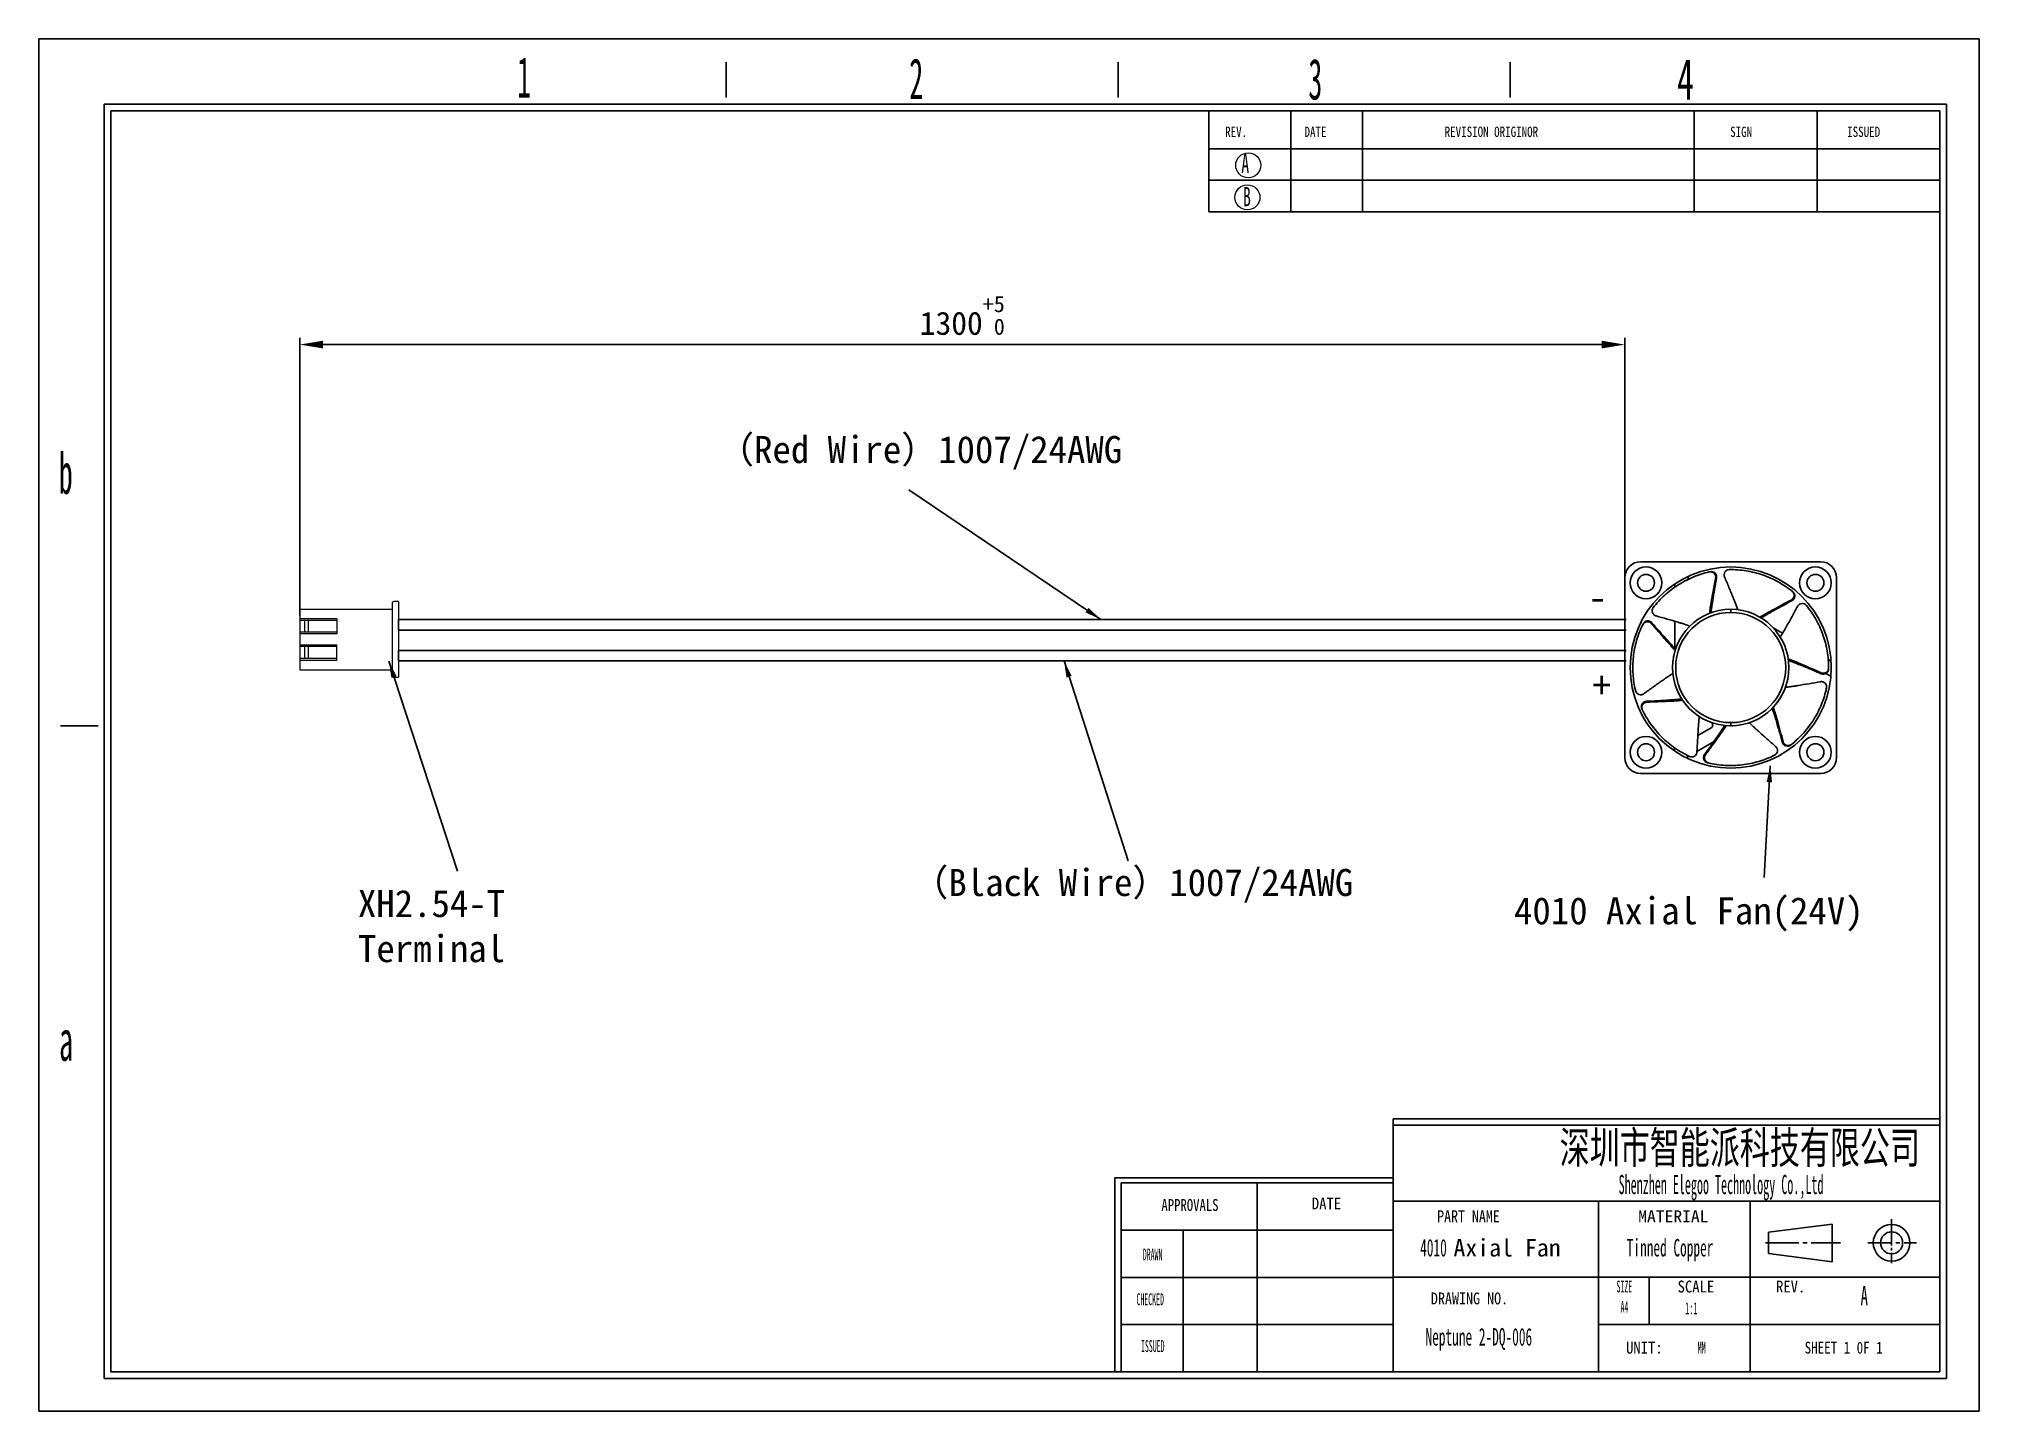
# Model space of a CAD drawing. Header units: millimetres. Extents: x 2 to 295, y 1 to 209.
import ezdxf

# ---------------------------------------------------------------- set-up
doc = ezdxf.new("R2010")
doc.units = ezdxf.units.MM
doc.header["$PDSIZE"] = -1
doc.layers.add('SLD-0', color=179, linetype='Continuous')
doc.styles.add('SLDTEXTSTYLE0', font='TXT', dxfattribs={"width": 0.56, "bigfont": 'bigfont'})
doc.styles.add('SLDTEXTSTYLE10', font='TXT', dxfattribs={"width": 0.862222})
doc.styles.add('SLDTEXTSTYLE11', font='TXT', dxfattribs={"width": 1.089})
doc.styles.add('SLDTEXTSTYLE13', font='TXT', dxfattribs={"width": 0.56})
doc.styles.add('SLDTEXTSTYLE14', font='TXT', dxfattribs={"width": 0.805625})
doc.styles.add('SLDTEXTSTYLE3', font='TXT', dxfattribs={"width": 0.484})
doc.styles.add('SLDTEXTSTYLE4', font='TXT', dxfattribs={"width": 0.40535})
doc.styles.add('SLDTEXTSTYLE5', font='TXT', dxfattribs={"width": 0.6})
doc.styles.add('SLDTEXTSTYLE6', font='TXT', dxfattribs={"width": 0.5025})
doc.styles.add('SLDTEXTSTYLE7', font='TXT', dxfattribs={"width": 0.9075})
doc.styles.add('SLDTEXTSTYLE8', font='TXT', dxfattribs={"width": 0.870455})
doc.styles.add('SLDTEXTSTYLE9', font='TXT', dxfattribs={"width": 0.7865})
doc.dimstyles.new('ISO-25', dxfattribs={"dimtxt": 2.5, "dimasz": 2.5, "dimexe": 1.25, "dimexo": 0.625, "dimtad": 1, "dimtxsty": 'Standard', "dimcen": 2.5, "dimadec": 0, "dimazin": 0, "dimtfac": 1, "dimtmove": 0, "dimatfit": 3, "dimfxl": 1, "dimarcsym": 0})

# ---------------------------------------------------------------- blocks, each defined once
blk = doc.blocks.new('2')
for p, q in [((17, 20), (-17, 20)), ((-0.08, 18.5), (-0.28, 18.5)), ((0.04, 18.5), (-0.08, 18.5)), ((-20, -17), (-20, 17)), ((-10.53, 15.2), (-10.53, 15.81)), ((-8.32, 16.51), (-8.51, 16.41)), ((-8.03, 17.22), (-8.03, 16.64)), ((-4.04, 18.06), (-3.85, 18.1)), ((-2.67, 16.94), (-2.85, 16.89)), ((7.72, 16.8), (7.52, 16.88)), ((20, 17), (20, -17)), ((-14.52, 11.47), (-14.64, 11.32)), ((-14.44, 11.57), (-14.52, 11.47)), ((0, 10.4), (0, 11)), ((11.58, 12.65), (11.43, 12.76)), ((11.6, 14.41), (11.75, 14.29)), ((14.42, 11.6), (14.29, 11.75)), ((14.49, 11.5), (14.42, 11.6)), ((-16.63, 8.1), (-16.55, 8.27)), ((-14.91, 8.48), (-14.98, 8.31)), ((-10.53, 3.66), (-10.53, 8.74)), ((-5.02, 9.79), (-5.1, 9.74)), ((4.53, 10.03), (4.43, 10.06)), ((9.81, 6.5), (8.02, 7.53)), ((17.95, 4.44), (17.89, 4.65)), ((-10.78, 2.18), (-10.8, 2.08)), ((18.96, 1.21), (18.43, 1.52)), ((17.11, -1.17), (17.1, -0.99)), ((18, -1.12), (18.93, -1.65)), ((18.5, -0.08), (18.5, -0.27)), ((-18.05, -4.07), (-18.02, -4.2)), ((-18.02, -4.2), (-17.98, -4.39)), ((-15.92, -6.37), (-15.84, -6.53)), ((-8.43, -7.07), (-8.36, -7.14)), ((18.03, -4.16), (18.06, -4.04)), ((18.06, -4.04), (18.1, -3.85)), ((-16.7, -7.95), (-16.79, -7.78)), ((0.06, -11), (-0.05, -11)), ((0, -10.4), (0, -11)), ((0.27, -11), (0.37, -10.99)), ((-14.24, -11.78), (-14.1, -11.95)), ((-6.37, -15.84), (-3.23, -14.02)), ((-3.7, -11.41), (-6.21, -12.86)), ((9.75, -14.1), (9.89, -13.99)), ((11.47, -14.52), (11.32, -14.63)), ((14.66, -11.26), (14.79, -11.09)), ((-10.4, -15.28), (-10.9, -15.57)), ((-8.43, -17.03), (-7.91, -16.73)), ((-8.07, -16.65), (-7.95, -16.71)), ((-7.95, -16.71), (-7.78, -16.79)), ((-4.95, -16.42), (-4.77, -16.46)), ((-4.2, -18.02), (-4.38, -17.97)), ((7.99, -16.69), (8.1, -16.64)), ((8.1, -16.64), (8.28, -16.55)), ((-17, -20), (17, -20)), ((0.33, -18.48), (0.55, -18.47))]:
    blk.add_line(p, q)
for centre in [(-16, 16), (16, 16), (-16, -16), (16, -16)]:
    blk.add_circle(centre, 3)
for centre, radius, start, end in [((-17, 17), 3, 90, 180), ((0, 0), 19, 90, 270), ((0, 0), 19, 270, 90), ((17, 17), 3, 0, 90), ((-16, 16), 1.6, 90, 270), ((-16, 16), 1.6, 270, 90), ((16, 16), 1.6, 90, 270), ((16, 16), 1.6, 270, 90), ((0, 0), 11, 90, 270), ((0, 0), 11, 270, 90), ((0, 0), 10.4, 90, 270), ((0, 0), 10.4, 270, 90), ((-4, -10.89), 0.6, 300, 69.8407), ((-16, -16), 1.6, 90, 270), ((-16, -16), 1.6, 270, 90), ((16, -16), 1.6, 90, 270), ((16, -16), 1.6, 270, 90), ((-17, -17), 3, 180, 270), ((17, -17), 3, 270, 0)]:
    blk.add_arc(centre, radius, start, end)
for points, knots in [([(-1.17, 17.11), (-1.2, 17.19), (-1.22, 17.27), (-1.25, 17.43), (-1.25, 17.51), (-1.23, 17.76), (-1.18, 17.92), (-1, 18.2), (-0.87, 18.31), (-0.59, 18.46), (-0.44, 18.5), (-0.28, 18.5)], [0, 0, 0, 0, 0.125, 0.125, 0.25, 0.25, 0.5, 0.5, 0.75, 0.75, 1, 1, 1, 1]), ([(-0.28, 18.5), (0.26, 18.51), (0.79, 18.49), (1.85, 18.42), (2.38, 18.35), (3.44, 18.19), (3.97, 18.08), (5.01, 17.82), (5.52, 17.67), (6.53, 17.32), (7.03, 17.12), (8.01, 16.68), (8.49, 16.44), (9.89, 15.67), (10.77, 15.08), (11.6, 14.41)], [0, 0, 0, 0, 0.125, 0.125, 0.25, 0.25, 0.375, 0.375, 0.5, 0.5, 0.625, 0.625, 0.75, 0.75, 1, 1, 1, 1]), ([(-14.64, 11.32), (-14.31, 11.74), (-13.97, 12.15), (-13.24, 12.93), (-12.86, 13.31), (-12.07, 14.03), (-11.66, 14.37), (-10.81, 15.02), (-10.37, 15.33), (-9.46, 15.9), (-9, 16.17), (-8.05, 16.67), (-7.56, 16.89), (-6.09, 17.5), (-5.08, 17.82), (-4.04, 18.06)], [0, 0, 0, 0, 0.125, 0.125, 0.25, 0.25, 0.375, 0.375, 0.5, 0.5, 0.625, 0.625, 0.75, 0.75, 1, 1, 1, 1]), ([(-4.04, 18.06), (-3.96, 18.07), (-3.88, 18.08), (-3.72, 18.08), (-3.64, 18.07), (-3.4, 18.01), (-3.26, 17.92), (-3.02, 17.7), (-2.92, 17.55), (-2.82, 17.23), (-2.81, 17.06), (-2.85, 16.89)], [0, 0, 0, 0, 0.125, 0.125, 0.25, 0.25, 0.5, 0.5, 0.75, 0.75, 1, 1, 1, 1]), ([(-3.85, 18.1), (-3.77, 18.11), (-3.69, 18.12), (-3.53, 18.12), (-3.45, 18.1), (-3.22, 18.04), (-3.08, 17.96), (-2.84, 17.73), (-2.75, 17.59), (-2.65, 17.27), (-2.64, 17.1), (-2.67, 16.94)], [0, 0, 0, 0, 0.125, 0.125, 0.25, 0.25, 0.5, 0.5, 0.75, 0.75, 1, 1, 1, 1]), ([(-2.85, 16.89), (-2.98, 16.22), (-3.1, 15.54), (-3.35, 14.19), (-3.47, 13.51), (-3.6, 12.84)], [0, 0, 0, 0, 0.5, 0.5, 1, 1, 1, 1]), ([(-2.67, 16.94), (-2.8, 16.23), (-2.93, 15.51), (-3.17, 14.09), (-3.29, 13.38), (-3.4, 12.67)], [0, 0, 0, 0, 0.5, 0.5, 1, 1, 1, 1]), ([(0.5, 13.11), (0.23, 13.78), (-0.05, 14.45), (-0.6, 15.78), (-0.88, 16.44), (-1.17, 17.11)], [0, 0, 0, 0, 0.5, 0.5, 1, 1, 1, 1]), ([(-14.11, 9.75), (-14.19, 9.78), (-14.26, 9.81), (-14.41, 9.89), (-14.48, 9.94), (-14.66, 10.11), (-14.75, 10.25), (-14.85, 10.57), (-14.86, 10.73), (-14.8, 11.04), (-14.74, 11.19), (-14.64, 11.32)], [0, 0, 0, 0, 0.125, 0.125, 0.25, 0.25, 0.5, 0.5, 0.75, 0.75, 1, 1, 1, 1]), ([(-3.75, 11.98), (-3.79, 11.74), (-3.82, 11.51), (-3.86, 11.27), (-3.89, 11.1), (-3.91, 10.93), (-3.94, 10.76), (-3.96, 10.59), (-3.98, 10.42), (-4, 10.25)], [0, 0, 0, 0, 0.000731834, 0.000731834, 0.000731834, 0.001261049, 0.001261049, 0.001261049, 0.001790404, 0.001790404, 0.001790404, 0.001790404]), ([(-3.6, 12.84), (-3.61, 12.74), (-3.63, 12.63), (-3.65, 12.53), (-3.67, 12.44), (-3.68, 12.35), (-3.7, 12.26), (-3.71, 12.16), (-3.73, 12.07), (-3.75, 11.98)], [0, 0, 0, 0, 0.000314019, 0.000314019, 0.000314019, 0.0006001706, 0.0006001706, 0.0006001706, 0.0008863337, 0.0008863337, 0.0008863337, 0.0008863337]), ([(-3.54, 11.81), (-3.57, 11.56), (-3.61, 11.32), (-3.64, 11.08), (-3.67, 10.84), (-3.7, 10.59), (-3.73, 10.35)], [0, 0, 0, 0, 0.000749057, 0.000749057, 0.000749057, 0.001498452, 0.001498452, 0.001498452, 0.001498452]), ([(-3.4, 12.67), (-3.42, 12.57), (-3.43, 12.47), (-3.45, 12.37), (-3.46, 12.27), (-3.48, 12.18), (-3.49, 12.09), (-3.51, 11.99), (-3.52, 11.9), (-3.54, 11.81)], [0, 0, 0, 0, 0.0003140191, 0.0003140191, 0.0003140191, 0.0006026005, 0.0006026005, 0.0006026005, 0.0008911944, 0.0008911944, 0.0008911944, 0.0008911944]), ([(0.82, 12.3), (0.78, 12.39), (0.74, 12.49), (0.71, 12.58), (0.67, 12.67), (0.64, 12.76), (0.6, 12.85), (0.57, 12.94), (0.53, 13.02), (0.5, 13.11)], [0, 0, 0, 0, 0.0003141015, 0.0003141015, 0.0003141015, 0.0006027576, 0.0006027576, 0.0006027576, 0.0008914241, 0.0008914241, 0.0008914241, 0.0008914241]), ([(0.82, 12.3), (0.91, 12.07), (1, 11.84), (1.08, 11.61), (1.17, 11.38), (1.25, 11.15), (1.33, 10.92)], [0, 0, 0, 0, 0.000749295, 0.000749295, 0.000749295, 0.001498922, 0.001498922, 0.001498922, 0.001498922]), ([(11.43, 12.76), (10.82, 12.44), (10.21, 12.11), (9, 11.47), (8.4, 11.14), (7.79, 10.82)], [0, 0, 0, 0, 0.5, 0.5, 1, 1, 1, 1]), ([(11.58, 12.65), (10.94, 12.3), (10.31, 11.96), (9.04, 11.26), (8.41, 10.91), (7.79, 10.56)], [0, 0, 0, 0, 0.5, 0.5, 1, 1, 1, 1]), ([(10.56, 7.79), (10.91, 8.41), (11.27, 9.04), (11.96, 10.31), (12.31, 10.94), (12.65, 11.58)], [0, 0, 0, 0, 0.5, 0.5, 1, 1, 1, 1]), ([(11.6, 14.41), (11.66, 14.36), (11.72, 14.31), (11.82, 14.18), (11.86, 14.11), (11.96, 13.89), (11.98, 13.72), (11.96, 13.39), (11.9, 13.23), (11.71, 12.95), (11.58, 12.84), (11.43, 12.76)], [0, 0, 0, 0, 0.125, 0.125, 0.25, 0.25, 0.5, 0.5, 0.75, 0.75, 1, 1, 1, 1]), ([(11.75, 14.29), (11.81, 14.24), (11.87, 14.18), (11.96, 14.06), (12, 13.99), (12.1, 13.77), (12.12, 13.6), (12.09, 13.28), (12.04, 13.12), (11.85, 12.84), (11.73, 12.73), (11.58, 12.65)], [0, 0, 0, 0, 0.125, 0.125, 0.25, 0.25, 0.5, 0.5, 0.75, 0.75, 1, 1, 1, 1]), ([(12.65, 11.58), (12.69, 11.66), (12.74, 11.72), (12.85, 11.85), (12.91, 11.9), (13.12, 12.04), (13.28, 12.1), (13.6, 12.13), (13.77, 12.1), (14.06, 11.97), (14.19, 11.87), (14.29, 11.75)], [0, 0, 0, 0, 0.125, 0.125, 0.25, 0.25, 0.5, 0.5, 0.75, 0.75, 1, 1, 1, 1]), ([(14.29, 11.75), (14.63, 11.34), (14.95, 10.91), (15.55, 10.03), (15.84, 9.58), (16.36, 8.65), (16.61, 8.17), (17.05, 7.2), (17.25, 6.7), (17.61, 5.69), (17.77, 5.17), (18.04, 4.14), (18.15, 3.61), (18.42, 2.04), (18.51, 0.98), (18.5, -0.08)], [0, 0, 0, 0, 0.125, 0.125, 0.25, 0.25, 0.375, 0.375, 0.5, 0.5, 0.625, 0.625, 0.75, 0.75, 1, 1, 1, 1]), ([(-17.98, -4.39), (-18.1, -3.87), (-18.21, -3.34), (-18.37, -2.29), (-18.42, -1.76), (-18.49, -0.69), (-18.51, -0.16), (-18.48, 0.92), (-18.45, 1.45), (-18.34, 2.52), (-18.25, 3.05), (-18.05, 4.1), (-17.92, 4.62), (-17.48, 6.15), (-17.1, 7.14), (-16.63, 8.1)], [0, 0, 0, 0, 0.125, 0.125, 0.25, 0.25, 0.375, 0.375, 0.5, 0.5, 0.625, 0.625, 0.75, 0.75, 1, 1, 1, 1]), ([(-16.63, 8.1), (-16.6, 8.17), (-16.56, 8.24), (-16.45, 8.36), (-16.39, 8.42), (-16.2, 8.57), (-16.04, 8.63), (-15.72, 8.68), (-15.55, 8.66), (-15.23, 8.54), (-15.09, 8.44), (-14.98, 8.31)], [0, 0, 0, 0, 0.125, 0.125, 0.25, 0.25, 0.5, 0.5, 0.75, 0.75, 1, 1, 1, 1]), ([(-14.91, 8.48), (-14.96, 8.54), (-15.02, 8.59), (-15.16, 8.69), (-15.23, 8.73), (-15.46, 8.82), (-15.63, 8.84), (-15.96, 8.79), (-16.11, 8.73), (-16.37, 8.54), (-16.48, 8.42), (-16.55, 8.27)], [0, 0, 0, 0, 0.125, 0.125, 0.25, 0.25, 0.5, 0.5, 0.75, 0.75, 1, 1, 1, 1]), ([(-14.98, 8.31), (-14.53, 7.78), (-14.08, 7.26), (-13.18, 6.22), (-12.73, 5.71), (-12.28, 5.19)], [0, 0, 0, 0, 0.5, 0.5, 1, 1, 1, 1]), ([(-12.03, 5.24), (-12.51, 5.77), (-12.99, 6.31), (-13.95, 7.39), (-14.43, 7.93), (-14.91, 8.48)], [0, 0, 0, 0, 0.5, 0.5, 1, 1, 1, 1]), ([(-9.94, 8.56), (-10.63, 8.77), (-11.32, 8.97), (-12.71, 9.37), (-13.41, 9.56), (-14.11, 9.75)], [0, 0, 0, 0, 0.5, 0.5, 1, 1, 1, 1]), ([(-9.1, 8.31), (-9.2, 8.34), (-9.3, 8.37), (-9.4, 8.4), (-9.49, 8.43), (-9.58, 8.45), (-9.67, 8.48), (-9.76, 8.51), (-9.85, 8.54), (-9.94, 8.56)], [0, 0, 0, 0, 0.0003141015, 0.0003141015, 0.0003141015, 0.0006027576, 0.0006027576, 0.0006027576, 0.0008914241, 0.0008914241, 0.0008914241, 0.0008914241]), ([(-9.1, 8.31), (-8.87, 8.23), (-8.64, 8.16), (-8.4, 8.08), (-8.17, 8.01), (-7.94, 7.93), (-7.71, 7.85)], [0, 0, 0, 0, 0.000749392, 0.000749392, 0.000749392, 0.001499116, 0.001499116, 0.001499116, 0.001499116]), ([(7.03, 10.4), (6.82, 10.28), (6.61, 10.16), (6.41, 10.05), (6.26, 9.96), (6.11, 9.87), (5.96, 9.78), (5.81, 9.7), (5.66, 9.61), (5.51, 9.52)], [0, 0, 0, 0, 0.000731834, 0.000731834, 0.000731834, 0.001261049, 0.001261049, 0.001261049, 0.001790404, 0.001790404, 0.001790404, 0.001790404]), ([(7.03, 10.13), (6.81, 10), (6.6, 9.88), (6.39, 9.75), (6.18, 9.62), (5.98, 9.5), (5.77, 9.37)], [0, 0, 0, 0, 0.000749057, 0.000749057, 0.000749057, 0.001498452, 0.001498452, 0.001498452, 0.001498452]), ([(7.79, 10.82), (7.7, 10.77), (7.61, 10.72), (7.52, 10.67), (7.44, 10.62), (7.36, 10.58), (7.28, 10.53), (7.19, 10.49), (7.11, 10.44), (7.03, 10.4)], [0, 0, 0, 0, 0.000314019, 0.000314019, 0.000314019, 0.0006001706, 0.0006001706, 0.0006001706, 0.0008863337, 0.0008863337, 0.0008863337, 0.0008863337]), ([(7.79, 10.56), (7.7, 10.51), (7.61, 10.46), (7.52, 10.41), (7.44, 10.36), (7.35, 10.31), (7.27, 10.27), (7.19, 10.22), (7.11, 10.17), (7.03, 10.13)], [0, 0, 0, 0, 0.0003140191, 0.0003140191, 0.0003140191, 0.0006026005, 0.0006026005, 0.0006026005, 0.0008911944, 0.0008911944, 0.0008911944, 0.0008911944]), ([(10.13, 7.03), (10.18, 7.12), (10.23, 7.2), (10.28, 7.29), (10.33, 7.38), (10.37, 7.46), (10.42, 7.54), (10.47, 7.62), (10.51, 7.71), (10.56, 7.79)], [0, 0, 0, 0, 0.0003141015, 0.0003141015, 0.0003141015, 0.0006027576, 0.0006027576, 0.0006027576, 0.0008914241, 0.0008914241, 0.0008914241, 0.0008914241]), ([(-12.28, 5.19), (-12.21, 5.12), (-12.14, 5.04), (-12.07, 4.96), (-12.01, 4.89), (-11.95, 4.82), (-11.89, 4.75), (-11.83, 4.68), (-11.76, 4.61), (-11.7, 4.54)], [0, 0, 0, 0, 0.000314019, 0.000314019, 0.000314019, 0.0006001706, 0.0006001706, 0.0006001706, 0.0008863337, 0.0008863337, 0.0008863337, 0.0008863337]), ([(-11.43, 4.6), (-11.51, 4.67), (-11.58, 4.75), (-11.64, 4.82), (-11.71, 4.89), (-11.77, 4.96), (-11.84, 5.03), (-11.9, 5.1), (-11.96, 5.17), (-12.03, 5.24)], [0, 0, 0, 0, 0.0003140199, 0.0003140199, 0.0003140199, 0.0006026012, 0.0006026012, 0.0006026012, 0.0008911931, 0.0008911931, 0.0008911931, 0.0008911931]), ([(-11.7, 4.54), (-11.54, 4.36), (-11.38, 4.18), (-11.22, 4.01), (-11.1, 3.88), (-10.98, 3.76), (-10.86, 3.63), (-10.75, 3.51), (-10.63, 3.38), (-10.51, 3.26)], [0, 0, 0, 0, 0.000731834, 0.000731834, 0.000731834, 0.001261049, 0.001261049, 0.001261049, 0.001790404, 0.001790404, 0.001790404, 0.001790404]), ([(-10.41, 3.54), (-10.59, 3.71), (-10.76, 3.89), (-10.93, 4.06), (-11.1, 4.24), (-11.27, 4.42), (-11.43, 4.6)], [0, 0, 0, 0, 0.000749039, 0.000749039, 0.000749039, 0.001498433, 0.001498433, 0.001498433, 0.001498433]), ([(10.13, 7.03), (10, 6.81), (9.88, 6.6), (9.75, 6.39), (9.62, 6.18), (9.5, 5.98), (9.37, 5.77)], [0, 0, 0, 0, 0.000749392, 0.000749392, 0.000749392, 0.001499116, 0.001499116, 0.001499116, 0.001499116]), ([(12.51, 0.99), (12.29, 1.08), (12.07, 1.17), (11.85, 1.26), (11.69, 1.32), (11.53, 1.38), (11.36, 1.44), (11.2, 1.5), (11.04, 1.56), (10.88, 1.62)], [0, 0, 0, 0, 0.000731834, 0.000731834, 0.000731834, 0.001261049, 0.001261049, 0.001261049, 0.001790404, 0.001790404, 0.001790404, 0.001790404]), ([(10.92, 1.33), (11.15, 1.25), (11.38, 1.17), (11.61, 1.08), (11.84, 1), (12.07, 0.91), (12.3, 0.82)], [0, 0, 0, 0, 0.000749039, 0.000749039, 0.000749039, 0.001498433, 0.001498433, 0.001498433, 0.001498433]), ([(13.11, 0.5), (13.02, 0.53), (12.92, 0.57), (12.82, 0.61), (12.74, 0.65), (12.65, 0.68), (12.56, 0.72), (12.47, 0.75), (12.39, 0.79), (12.3, 0.82)], [0, 0, 0, 0, 0.0003140191, 0.0003140191, 0.0003140191, 0.0006026005, 0.0006026005, 0.0006026005, 0.0008911944, 0.0008911944, 0.0008911944, 0.0008911944]), ([(13.32, 0.65), (13.22, 0.69), (13.13, 0.73), (13.03, 0.77), (12.94, 0.81), (12.86, 0.84), (12.77, 0.88), (12.69, 0.91), (12.6, 0.95), (12.51, 0.99)], [0, 0, 0, 0, 0.000314019, 0.000314019, 0.000314019, 0.0006001706, 0.0006001706, 0.0006001706, 0.0008863337, 0.0008863337, 0.0008863337, 0.0008863337]), ([(17.11, -1.17), (16.44, -0.88), (15.78, -0.6), (14.44, -0.05), (13.78, 0.23), (13.11, 0.5)], [0, 0, 0, 0, 0.5, 0.5, 1, 1, 1, 1]), ([(17.1, -0.99), (16.47, -0.71), (15.84, -0.43), (14.58, 0.11), (13.94, 0.38), (13.32, 0.65)], [0, 0, 0, 0, 0.5, 0.5, 1, 1, 1, 1]), ([(-12.89, -2.43), (-13.48, -2.85), (-14.07, -3.26), (-15.25, -4.1), (-15.84, -4.52), (-16.42, -4.95)], [0, 0, 0, 0, 0.5, 0.5, 1, 1, 1, 1]), ([(-12.17, -1.94), (-12.26, -2), (-12.34, -2.05), (-12.43, -2.11), (-12.5, -2.16), (-12.58, -2.22), (-12.66, -2.27), (-12.74, -2.33), (-12.82, -2.38), (-12.89, -2.43)], [0, 0, 0, 0, 0.0003141015, 0.0003141015, 0.0003141015, 0.0006027576, 0.0006027576, 0.0006027576, 0.0008914241, 0.0008914241, 0.0008914241, 0.0008914241]), ([(-12.17, -1.94), (-11.97, -1.8), (-11.76, -1.66), (-11.56, -1.53), (-11.35, -1.4), (-11.15, -1.26), (-10.94, -1.13)], [0, 0, 0, 0, 0.000749295, 0.000749295, 0.000749295, 0.001498922, 0.001498922, 0.001498922, 0.001498922]), ([(11.81, -3.54), (11.56, -3.57), (11.32, -3.61), (11.08, -3.64), (10.84, -3.67), (10.59, -3.7), (10.35, -3.73)], [0, 0, 0, 0, 0.000749392, 0.000749392, 0.000749392, 0.001499116, 0.001499116, 0.001499116, 0.001499116]), ([(11.81, -3.54), (11.91, -3.52), (12.01, -3.51), (12.11, -3.49), (12.21, -3.48), (12.3, -3.46), (12.39, -3.45), (12.49, -3.43), (12.58, -3.42), (12.67, -3.4)], [0, 0, 0, 0, 0.0003141015, 0.0003141015, 0.0003141015, 0.0006027576, 0.0006027576, 0.0006027576, 0.0008914241, 0.0008914241, 0.0008914241, 0.0008914241]), ([(12.67, -3.4), (13.38, -3.29), (14.09, -3.17), (15.52, -2.93), (16.23, -2.8), (16.94, -2.67)], [0, 0, 0, 0, 0.5, 0.5, 1, 1, 1, 1]), ([(16.94, -2.67), (17.02, -2.65), (17.11, -2.65), (17.27, -2.66), (17.35, -2.67), (17.59, -2.75), (17.74, -2.84), (17.96, -3.08), (18.04, -3.22), (18.13, -3.53), (18.13, -3.69), (18.1, -3.85)], [0, 0, 0, 0, 0.125, 0.125, 0.25, 0.25, 0.5, 0.5, 0.75, 0.75, 1, 1, 1, 1]), ([(18.5, -0.08), (18.5, -0.16), (18.49, -0.24), (18.45, -0.4), (18.42, -0.47), (18.31, -0.69), (18.2, -0.81), (17.93, -1), (17.76, -1.05), (17.43, -1.08), (17.26, -1.05), (17.1, -0.99)], [0, 0, 0, 0, 0.125, 0.125, 0.25, 0.25, 0.5, 0.5, 0.75, 0.75, 1, 1, 1, 1]), ([(18.5, -0.27), (18.5, -0.35), (18.49, -0.43), (18.45, -0.59), (18.42, -0.66), (18.31, -0.87), (18.19, -1), (17.92, -1.18), (17.76, -1.23), (17.43, -1.26), (17.26, -1.23), (17.11, -1.17)], [0, 0, 0, 0, 0.125, 0.125, 0.25, 0.25, 0.5, 0.5, 0.75, 0.75, 1, 1, 1, 1]), ([(-16.42, -4.95), (-16.49, -5), (-16.56, -5.04), (-16.71, -5.1), (-16.8, -5.12), (-17.04, -5.16), (-17.21, -5.14), (-17.52, -5.02), (-17.65, -4.93), (-17.86, -4.69), (-17.94, -4.54), (-17.98, -4.39)], [0, 0, 0, 0, 0.125, 0.125, 0.25, 0.25, 0.5, 0.5, 0.75, 0.75, 1, 1, 1, 1]), ([(-16.79, -7.78), (-16.82, -7.71), (-16.84, -7.63), (-16.88, -7.48), (-16.88, -7.39), (-16.87, -7.16), (-16.82, -7), (-16.66, -6.72), (-16.54, -6.59), (-16.25, -6.43), (-16.09, -6.38), (-15.92, -6.37)], [0, 0, 0, 0, 0.125, 0.125, 0.25, 0.25, 0.5, 0.5, 0.75, 0.75, 1, 1, 1, 1]), ([(-16.7, -7.95), (-16.74, -7.88), (-16.76, -7.81), (-16.8, -7.65), (-16.81, -7.57), (-16.8, -7.33), (-16.75, -7.16), (-16.58, -6.88), (-16.46, -6.76), (-16.17, -6.59), (-16.01, -6.54), (-15.84, -6.53)], [0, 0, 0, 0, 0.125, 0.125, 0.25, 0.25, 0.5, 0.5, 0.75, 0.75, 1, 1, 1, 1]), ([(-15.92, -6.37), (-15.2, -6.34), (-14.47, -6.3), (-13.03, -6.23), (-12.31, -6.18), (-11.6, -6.14)], [0, 0, 0, 0, 0.5, 0.5, 1, 1, 1, 1]), ([(-15.84, -6.53), (-15.15, -6.51), (-14.46, -6.48), (-13.08, -6.43), (-12.4, -6.39), (-11.72, -6.36)], [0, 0, 0, 0, 0.5, 0.5, 1, 1, 1, 1]), ([(-11.72, -6.36), (-11.61, -6.36), (-11.51, -6.35), (-11.41, -6.35), (-11.31, -6.34), (-11.22, -6.34), (-11.13, -6.33), (-11.03, -6.33), (-10.94, -6.32), (-10.85, -6.32)], [0, 0, 0, 0, 0.000314019, 0.000314019, 0.000314019, 0.0006001706, 0.0006001706, 0.0006001706, 0.0008863337, 0.0008863337, 0.0008863337, 0.0008863337]), ([(-11.6, -6.14), (-11.5, -6.13), (-11.39, -6.12), (-11.29, -6.12), (-11.2, -6.11), (-11.1, -6.1), (-11.01, -6.1), (-10.91, -6.09), (-10.82, -6.08), (-10.72, -6.07)], [0, 0, 0, 0, 0.0003140191, 0.0003140191, 0.0003140191, 0.0006026005, 0.0006026005, 0.0006026005, 0.0008911944, 0.0008911944, 0.0008911944, 0.0008911944]), ([(-10.85, -6.32), (-10.61, -6.3), (-10.37, -6.29), (-10.13, -6.27), (-9.96, -6.26), (-9.78, -6.25), (-9.61, -6.23), (-9.44, -6.22), (-9.27, -6.2), (-9.1, -6.18)], [0, 0, 0, 0, 0.000731834, 0.000731834, 0.000731834, 0.001261049, 0.001261049, 0.001261049, 0.001790404, 0.001790404, 0.001790404, 0.001790404]), ([(-10.72, -6.07), (-10.48, -6.05), (-10.23, -6.03), (-9.99, -6.01), (-9.75, -5.99), (-9.5, -5.96), (-9.26, -5.94)], [0, 0, 0, 0, 0.000749057, 0.000749057, 0.000749057, 0.001498452, 0.001498452, 0.001498452, 0.001498452]), ([(18.1, -3.85), (17.99, -4.37), (17.85, -4.89), (17.54, -5.91), (17.36, -6.41), (16.96, -7.4), (16.74, -7.89), (16.26, -8.85), (15.99, -9.31), (15.43, -10.22), (15.12, -10.67), (14.48, -11.52), (14.14, -11.94), (13.08, -13.13), (12.31, -13.85), (11.47, -14.52)], [0, 0, 0, 0, 0.125, 0.125, 0.25, 0.25, 0.375, 0.375, 0.5, 0.5, 0.625, 0.625, 0.75, 0.75, 1, 1, 1, 1]), ([(-7.78, -16.79), (-8.26, -16.57), (-8.74, -16.32), (-9.66, -15.79), (-10.11, -15.5), (-10.99, -14.89), (-11.42, -14.57), (-12.24, -13.88), (-12.64, -13.52), (-13.4, -12.77), (-13.76, -12.37), (-14.46, -11.55), (-14.78, -11.13), (-15.71, -9.83), (-16.25, -8.92), (-16.7, -7.95)], [0, 0, 0, 0, 0.125, 0.125, 0.25, 0.25, 0.375, 0.375, 0.5, 0.5, 0.625, 0.625, 0.75, 0.75, 1, 1, 1, 1]), ([(-6.07, -10.72), (-6.08, -10.83), (-6.09, -10.93), (-6.1, -11.03), (-6.1, -11.13), (-6.11, -11.22), (-6.12, -11.32), (-6.12, -11.41), (-6.13, -11.5), (-6.14, -11.6)], [0, 0, 0, 0, 0.0003141015, 0.0003141015, 0.0003141015, 0.0006027576, 0.0006027576, 0.0006027576, 0.0008914241, 0.0008914241, 0.0008914241, 0.0008914241]), ([(-6.07, -10.72), (-6.05, -10.48), (-6.03, -10.24), (-6.01, -9.99), (-5.99, -9.75), (-5.96, -9.5), (-5.94, -9.26)], [0, 0, 0, 0, 0.000749295, 0.000749295, 0.000749295, 0.001498922, 0.001498922, 0.001498922, 0.001498922]), ([(-1.94, -12.17), (-1.8, -11.97), (-1.66, -11.76), (-1.53, -11.56), (-1.4, -11.35), (-1.26, -11.15), (-1.13, -10.94)], [0, 0, 0, 0, 0.000749057, 0.000749057, 0.000749057, 0.001498452, 0.001498452, 0.001498452, 0.001498452]), ([(-1.82, -12.42), (-1.68, -12.22), (-1.55, -12.03), (-1.41, -11.83), (-1.31, -11.69), (-1.22, -11.54), (-1.12, -11.4), (-1.03, -11.26), (-0.93, -11.11), (-0.84, -10.97)], [0, 0, 0, 0, 0.000731834, 0.000731834, 0.000731834, 0.001261049, 0.001261049, 0.001261049, 0.001790404, 0.001790404, 0.001790404, 0.001790404]), ([(4.6, -11.44), (4.42, -11.27), (4.24, -11.1), (4.06, -10.93), (3.89, -10.76), (3.71, -10.59), (3.54, -10.41)], [0, 0, 0, 0, 0.000749392, 0.000749392, 0.000749392, 0.001499116, 0.001499116, 0.001499116, 0.001499116]), ([(8.31, -9.1), (8.23, -8.87), (8.16, -8.64), (8.08, -8.4), (8.01, -8.17), (7.93, -7.94), (7.85, -7.71)], [0, 0, 0, 0, 0.000749057, 0.000749057, 0.000749057, 0.001498452, 0.001498452, 0.001498452, 0.001498452]), ([(8.57, -9.17), (8.51, -8.94), (8.44, -8.71), (8.37, -8.48), (8.32, -8.31), (8.27, -8.15), (8.21, -7.99), (8.16, -7.82), (8.11, -7.66), (8.05, -7.49)], [0, 0, 0, 0, 0.000731834, 0.000731834, 0.000731834, 0.001261049, 0.001261049, 0.001261049, 0.001790404, 0.001790404, 0.001790404, 0.001790404]), ([(8.56, -9.94), (8.53, -9.84), (8.5, -9.74), (8.47, -9.65), (8.45, -9.56), (8.42, -9.46), (8.39, -9.37), (8.36, -9.28), (8.34, -9.19), (8.31, -9.1)], [0, 0, 0, 0, 0.0003140191, 0.0003140191, 0.0003140191, 0.0006026005, 0.0006026005, 0.0006026005, 0.0008911944, 0.0008911944, 0.0008911944, 0.0008911944]), ([(9.75, -14.1), (9.56, -13.41), (9.37, -12.71), (8.97, -11.32), (8.77, -10.63), (8.56, -9.94)], [0, 0, 0, 0, 0.5, 0.5, 1, 1, 1, 1]), ([(8.81, -10.01), (8.78, -9.91), (8.75, -9.81), (8.73, -9.71), (8.7, -9.62), (8.68, -9.53), (8.65, -9.44), (8.62, -9.35), (8.6, -9.26), (8.57, -9.17)], [0, 0, 0, 0, 0.000314019, 0.000314019, 0.000314019, 0.0006001706, 0.0006001706, 0.0006001706, 0.0008863337, 0.0008863337, 0.0008863337, 0.0008863337]), ([(9.89, -13.99), (9.72, -13.32), (9.54, -12.65), (9.18, -11.33), (8.99, -10.67), (8.81, -10.01)], [0, 0, 0, 0, 0.5, 0.5, 1, 1, 1, 1]), ([(-6.14, -11.6), (-6.18, -12.32), (-6.23, -13.03), (-6.3, -14.48), (-6.34, -15.2), (-6.37, -15.92)], [0, 0, 0, 0, 0.5, 0.5, 1, 1, 1, 1]), ([(-4.95, -16.42), (-4.52, -15.83), (-4.1, -15.25), (-3.26, -14.07), (-2.84, -13.48), (-2.43, -12.89)], [0, 0, 0, 0, 0.5, 0.5, 1, 1, 1, 1]), ([(-4.77, -16.46), (-4.36, -15.9), (-3.95, -15.35), (-3.13, -14.24), (-2.73, -13.68), (-2.33, -13.13)], [0, 0, 0, 0, 0.5, 0.5, 1, 1, 1, 1]), ([(-2.43, -12.89), (-2.38, -12.81), (-2.32, -12.72), (-2.26, -12.64), (-2.2, -12.56), (-2.15, -12.48), (-2.1, -12.41), (-2.04, -12.33), (-1.99, -12.25), (-1.94, -12.17)], [0, 0, 0, 0, 0.0003140191, 0.0003140191, 0.0003140191, 0.0006026005, 0.0006026005, 0.0006026005, 0.0008911944, 0.0008911944, 0.0008911944, 0.0008911944]), ([(-2.33, -13.13), (-2.27, -13.04), (-2.21, -12.96), (-2.15, -12.88), (-2.09, -12.8), (-2.04, -12.72), (-1.99, -12.65), (-1.93, -12.57), (-1.88, -12.49), (-1.82, -12.42)], [0, 0, 0, 0, 0.000314019, 0.000314019, 0.000314019, 0.0006001706, 0.0006001706, 0.0006001706, 0.0008863337, 0.0008863337, 0.0008863337, 0.0008863337]), ([(4.6, -11.44), (4.67, -11.51), (4.75, -11.58), (4.82, -11.65), (4.89, -11.71), (4.96, -11.77), (5.03, -11.84), (5.1, -11.9), (5.17, -11.97), (5.24, -12.03)], [0, 0, 0, 0, 0.0003141015, 0.0003141015, 0.0003141015, 0.0006027576, 0.0006027576, 0.0006027576, 0.0008914241, 0.0008914241, 0.0008914241, 0.0008914241]), ([(5.24, -12.03), (5.77, -12.51), (6.31, -12.99), (7.39, -13.96), (7.93, -14.43), (8.48, -14.91)], [0, 0, 0, 0, 0.5, 0.5, 1, 1, 1, 1]), ([(11.32, -14.63), (11.26, -14.68), (11.19, -14.72), (11.04, -14.79), (10.97, -14.81), (10.73, -14.86), (10.56, -14.85), (10.25, -14.75), (10.11, -14.66), (9.88, -14.41), (9.8, -14.26), (9.75, -14.1)], [0, 0, 0, 0, 0.125, 0.125, 0.25, 0.25, 0.5, 0.5, 0.75, 0.75, 1, 1, 1, 1]), ([(11.47, -14.52), (11.41, -14.57), (11.34, -14.61), (11.19, -14.67), (11.12, -14.7), (10.88, -14.75), (10.71, -14.74), (10.4, -14.64), (10.25, -14.54), (10.02, -14.3), (9.94, -14.15), (9.89, -13.99)], [0, 0, 0, 0, 0.125, 0.125, 0.25, 0.25, 0.5, 0.5, 0.75, 0.75, 1, 1, 1, 1]), ([(-6.37, -15.92), (-6.37, -16.01), (-6.39, -16.09), (-6.44, -16.25), (-6.47, -16.32), (-6.59, -16.54), (-6.71, -16.66), (-7, -16.83), (-7.16, -16.87), (-7.47, -16.89), (-7.63, -16.86), (-7.78, -16.79)], [0, 0, 0, 0, 0.125, 0.125, 0.25, 0.25, 0.5, 0.5, 0.75, 0.75, 1, 1, 1, 1]), ([(-4.38, -17.97), (-4.46, -17.95), (-4.54, -17.93), (-4.68, -17.85), (-4.74, -17.81), (-4.92, -17.65), (-5.02, -17.52), (-5.14, -17.21), (-5.15, -17.04), (-5.11, -16.71), (-5.04, -16.55), (-4.95, -16.42)], [0, 0, 0, 0, 0.125, 0.125, 0.25, 0.25, 0.5, 0.5, 0.75, 0.75, 1, 1, 1, 1]), ([(-4.2, -18.02), (-4.28, -18), (-4.35, -17.97), (-4.49, -17.9), (-4.56, -17.86), (-4.75, -17.7), (-4.84, -17.56), (-4.96, -17.26), (-4.98, -17.08), (-4.93, -16.75), (-4.87, -16.59), (-4.77, -16.46)], [0, 0, 0, 0, 0.125, 0.125, 0.25, 0.25, 0.5, 0.5, 0.75, 0.75, 1, 1, 1, 1]), ([(8.28, -16.55), (7.8, -16.79), (7.31, -17.01), (6.32, -17.4), (5.82, -17.57), (4.79, -17.88), (4.27, -18.01), (3.22, -18.23), (2.69, -18.31), (1.63, -18.44), (1.09, -18.47), (0.02, -18.51), (-0.51, -18.5), (-2.11, -18.41), (-3.16, -18.26), (-4.2, -18.02)], [0, 0, 0, 0, 0.125, 0.125, 0.25, 0.25, 0.375, 0.375, 0.5, 0.5, 0.625, 0.625, 0.75, 0.75, 1, 1, 1, 1]), ([(8.48, -14.91), (8.54, -14.96), (8.59, -15.03), (8.69, -15.16), (8.73, -15.24), (8.82, -15.47), (8.84, -15.64), (8.79, -15.96), (8.73, -16.12), (8.54, -16.37), (8.42, -16.48), (8.28, -16.55)], [0, 0, 0, 0, 0.125, 0.125, 0.25, 0.25, 0.5, 0.5, 0.75, 0.75, 1, 1, 1, 1])]:
    blk.add_open_spline(points, degree=3, knots=knots)
for points in [[(-3.54, 11.81), (-3.61, 11.86), (-3.68, 11.92), (-3.75, 11.98)], [(-3.4, 12.67), (-3.47, 12.73), (-3.53, 12.78), (-3.6, 12.84)], [(7.03, 10.13), (7.03, 10.22), (7.03, 10.31), (7.03, 10.4)], [(7.79, 10.56), (7.79, 10.65), (7.79, 10.73), (7.79, 10.82)], [(-12.03, 5.24), (-12.11, 5.23), (-12.2, 5.21), (-12.28, 5.19)], [(-11.43, 4.6), (-11.52, 4.58), (-11.61, 4.56), (-11.7, 4.54)], [(12.51, 0.99), (12.44, 0.93), (12.37, 0.88), (12.3, 0.82)], [(13.11, 0.5), (13.18, 0.55), (13.25, 0.6), (13.32, 0.65)], [(-11.6, -6.14), (-11.64, -6.21), (-11.68, -6.29), (-11.72, -6.36)], [(-10.72, -6.07), (-10.76, -6.16), (-10.8, -6.24), (-10.85, -6.32)], [(8.77, -6.64), (9.22, -6.04), (9.62, -5.39), (9.94, -4.71)], [(8.31, -9.1), (8.4, -9.12), (8.48, -9.15), (8.57, -9.17)], [(8.56, -9.94), (8.65, -9.96), (8.73, -9.98), (8.81, -10.01)], [(-2.43, -12.89), (-2.4, -12.97), (-2.36, -13.05), (-2.33, -13.13)], [(-1.94, -12.17), (-1.9, -12.25), (-1.86, -12.34), (-1.82, -12.42)]]:
    blk.add_open_spline(points, degree=3)
blk = doc.blocks.new('*D7')
at = {"color": 0, "lineweight": -2}
for p, q in [((41.25, 121.52), (41.25, 163.47)), ((44.75, 162.47), (238.05, 162.47)), ((241.55, 121.94), (241.55, 163.47))]:
    blk.add_line(p, q, dxfattribs=at)
at = {"color": 0}
for points in [[(44.75, 163.05), (44.75, 161.89), (41.25, 162.47)], [(238.05, 163.05), (238.05, 161.89), (241.55, 162.47)]]:
    blk.add_solid(points, dxfattribs=at)
at = {"layer": 'Defpoints', "color": 0}
for p in [(241.55, 162.47), (41.25, 120.52), (241.55, 120.94)]:
    blk.add_point(p, dxfattribs=at)
at = {"color": 0, "insert": (141.4, 169.77), "char_height": 3.5, "attachment_point": 5}
blk.add_mtext('\\P1300{\\H0.7x;\\S+5^  0;}', dxfattribs=at)

msp = doc.modelspace()

# ---------------------------------------------------------------- linework, layer by layer
at = {"color": 1}
for p, q in [((56.204, 120.938), (241.721, 120.938)), ((56.204, 119.338), (241.721, 119.338)), ((56.204, 114.665), (56.204, 116.265))]:
    msp.add_line(p, q, dxfattribs=at)
for p, q in [((56.204, 119.338), (56.204, 120.938)), ((56.204, 116.265), (241.721, 116.265)), ((56.204, 114.665), (241.721, 114.665))]:
    msp.add_line(p, q)
at = {"color": 179}
for p, q in [((174.782, 7.219), (174.782, 28.663)), ((165.394, 14.39), (206.505, 14.39))]:
    msp.add_line(p, q, dxfattribs=at)
at = {"color": 0, "lineweight": 0}
for points in [[(56.166, 123.626), (55.45, 123.626), (55.355, 123.605), (55.281, 123.553), (55.228, 123.479), (55.207, 123.384)], [(55.207, 123.384), (55.207, 114.799)], [(56.166, 123.626), (56.166, 114.799)], [(41.25, 122.51), (41.25, 114.799)], [(41.25, 122.51), (55.207, 122.51)], [(46.876, 121.025), (46.876, 118.76), (41.25, 118.76)], [(46.876, 121.025), (41.25, 121.025)], [(46.876, 120.782), (41.25, 120.782)], [(41.966, 120.782), (41.966, 119.002)], [(42.524, 120.782), (42.524, 119.002)], [(46.876, 119.002), (41.25, 119.002)], [(46.876, 117.064), (41.25, 117.064)], [(41.25, 114.799), (46.876, 114.799), (46.876, 117.064)], [(46.876, 116.822), (41.25, 116.822)], [(46.876, 115.041), (41.25, 115.041)], [(41.25, 114.799), (41.25, 113.314)], [(41.966, 116.822), (41.966, 115.041)], [(42.524, 116.822), (42.524, 115.041)], [(55.207, 114.799), (55.207, 112.44)], [(56.166, 114.799), (56.166, 112.197)], [(41.25, 113.314), (55.207, 113.314)], [(55.207, 112.44), (55.228, 112.345), (55.281, 112.271), (55.355, 112.218), (55.45, 112.197), (56.166, 112.197)]]:
    msp.add_lwpolyline(points, dxfattribs=at)
at = {"layer": 'SLD-0'}
for p, q in [((1.812, 208.674), (295.107, 208.674)), ((1.812, 1.294), (1.812, 208.674)), ((295.107, 208.674), (295.107, 1.294)), ((12.675, 7.219), (12.675, 197.811)), ((12.675, 197.811), (289.181, 197.811)), ((252.017, 197.811), (252.017, 182.514)), ((270.599, 197.811), (270.599, 182.514)), ((289.181, 197.811), (289.181, 7.219)), ((289.181, 7.219), (12.675, 7.219)), ((295.107, 1.294), (1.812, 1.294))]:
    msp.add_line(p, q, dxfattribs=at)
at = {"layer": 'SLD-0', "color": 6, "linetype": 'Continuous'}
for p, q in [((105.701, 199.786), (105.701, 205.169)), ((164.952, 199.786), (164.952, 205.169)), ((224.204, 199.786), (224.204, 205.169)), ((11.687, 6.231), (11.687, 198.799)), ((11.687, 198.799), (290.169, 198.799)), ((290.169, 198.799), (290.169, 6.231)), ((10.805, 104.853), (5.068, 104.853)), ((290.169, 6.231), (11.687, 6.231))]:
    msp.add_line(p, q, dxfattribs=at)
at = {"layer": 'SLD-0', "color": 179, "linetype": 'Continuous'}
for p, q in [((178.659, 197.811), (178.659, 182.514)), ((191.05, 197.811), (191.05, 182.514)), ((201.886, 197.811), (201.886, 182.514)), ((178.659, 192.074), (289.181, 192.074)), ((178.659, 187.294), (289.181, 187.294)), ((178.659, 182.514), (289.181, 182.514)), ((289.181, 45.462), (206.505, 45.462)), ((206.505, 45.462), (206.505, 7.219)), ((289.181, 44.506), (206.505, 44.506)), ((164.437, 36.531), (164.437, 7.219)), ((206.505, 36.531), (164.437, 36.531)), ((165.394, 35.811), (165.394, 7.219)), ((206.505, 35.811), (165.394, 35.811)), ((185.949, 35.811), (185.949, 7.219)), ((289.181, 33.033), (206.505, 33.033)), ((237.553, 33.033), (237.553, 7.219)), ((260.499, 7.219), (260.499, 33.033)), ((263.255, 28.354), (272.888, 29.538)), ((272.888, 23.846), (272.888, 29.538)), ((281.869, 26.35), (281.869, 30.316)), ((206.505, 28.663), (165.394, 28.663)), ((262.786, 26.733), (267.83, 26.733)), ((263.255, 25.106), (263.255, 28.354)), ((268.461, 26.733), (269.091, 26.733)), ((269.722, 26.733), (274.136, 26.733)), ((281.869, 26.733), (278.268, 26.733)), ((282.5, 26.733), (283.13, 26.733)), ((283.761, 26.733), (285.653, 26.733)), ((263.255, 25.106), (272.888, 23.846)), ((281.869, 25.966), (281.869, 25.583)), ((281.869, 25.2), (281.869, 23.667)), ((206.505, 21.515), (165.394, 21.515)), ((289.181, 21.56), (206.505, 21.56)), ((245.202, 21.56), (245.202, 14.39)), ((237.553, 14.39), (289.181, 14.39)), ((197.398, 7.219), (156.286, 7.219))]:
    msp.add_line(p, q, dxfattribs=at)
at = {"layer": 'SLD-0', "lineweight": 18}
for centre in [(184.622, 189.564), (184.499, 184.715)]:
    msp.add_circle(centre, 1.894, dxfattribs=at)
at = {"layer": 'SLD-0', "color": 179, "linetype": 'Continuous'}
for radius in [2.771, 1.669]:
    msp.add_circle((281.869, 26.733), radius, dxfattribs=at)

# ---------------------------------------------------------------- block references
at = {"xscale": 0.8000000000000114, "yscale": 0.8000000000000114, "zscale": 0.8}
msp.add_blockref('2', (257.548, 113.663), dxfattribs=at)

# ---------------------------------------------------------------- texts
at = {"attachment_point": 1}
for s, insert, char_height, width in [('{\\fSimSun|b0|i0|c134|p2;（Red Wire）}1007/24{\\fSimSun|b0|i0|c134|p2;AWG}', (104.348, 148.656), 4.08845, 81.71601), ('-', (236.047, 126.357), 4.088, 11.69309), ('+', (236.656, 113.08), 4.088, 11.69309), ('{\\fSimSun|b0|i0|c134|p2;（Black Wire）}1007/24{\\fSimSun|b0|i0|c134|p2;AWG}', (133.718, 83.234), 4.08845, 81.71601), ('{\\fSimSun|b0|i0|c134|p2;XH2.54-T\\PTerminal}', (50.047, 80.054), 4.08845, 50.62526), ('{\\fSimSun|b0|i0|c134|p2;4010 }Axial Fan(24V)', (224.793, 78.959), 4.08845, 67.47797)]:
    msp.add_mtext(s, dxfattribs=dict(at, insert=insert, char_height=char_height, width=width))
at = {"layer": 'SLD-0'}
for s, insert, char_height, attachment_point, style in [('1', (74.111, 205.971), 6.172, 1, 'SLDTEXTSTYLE6'), ('2', (133.388, 205.728), 6.172, 1, 'SLDTEXTSTYLE6'), ('3', (193.707, 205.666), 6.172, 1, 'SLDTEXTSTYLE6'), ('4', (249.441, 205.659), 6.172, 1, 'SLDTEXTSTYLE5'), ('A', (183.578, 191.286), 2.903, 1, 'SLDTEXTSTYLE5'), ('B', (183.832, 186.271), 2.903, 1, 'SLDTEXTSTYLE5'), ('b', (4.835, 146.092), 6.172, 1, 'SLDTEXTSTYLE6'), ('a', (4.88, 60.423), 6.172, 1, 'SLDTEXTSTYLE6'), ('{\\fSimSun|b0|i0|c134|p2;\\W0.689;深圳市智能派科技有限公司}', (258.922, 43.543), 4.82808, 2, 'SLDTEXTSTYLE11'), ('A', (277.178, 20.219), 2.91, 1, 'SLDTEXTSTYLE13')]:
    msp.add_mtext(s, dxfattribs=dict(at, insert=insert, char_height=char_height, attachment_point=attachment_point, style=style))
at = {"layer": 'SLD-0', "color": 179}
for s, insert, char_height, attachment_point, style in [('REV.', (181.129, 195.4), 1.5536, 1, 'SLDTEXTSTYLE9'), ('DATE', (193.126, 195.4), 1.5536, 1, 'SLDTEXTSTYLE9'), ('REVISION ORIGINOR', (214.308, 195.4), 1.55363, 1, 'SLDTEXTSTYLE9'), ('SIGN', (257.466, 195.4), 1.5536, 1, 'SLDTEXTSTYLE9'), ('ISSUED', (275.148, 195.4), 1.5536, 1, 'SLDTEXTSTYLE9'), ('{\\W0.46;Shenzhen Elegoo Technology Co.,Ltd}', (256.086, 37.006), 2.91042, 2, 'SLDTEXTSTYLE13'), ('APPROVALS', (175.815, 33.347), 1.7927, 2, 'SLDTEXTSTYLE9'), ('DATE', (196.449, 33.577), 1.7927, 2, 'SLDTEXTSTYLE7'), ('PART NAME', (217.905, 31.645), 1.7927, 2, 'SLDTEXTSTYLE10'), ('MATERIAL', (248.88, 31.645), 1.7927, 2, 'SLDTEXTSTYLE11'), ('DRAWN', (170.162, 25.873), 1.7927, 2, 'SLDTEXTSTYLE4'), ('SIZE', (241.479, 21.022), 1.7927, 2, 'SLDTEXTSTYLE4'), ('SCALE', (252.289, 21.022), 1.7927, 2, 'SLDTEXTSTYLE7'), ('REV.', (266.61, 21.022), 1.7927, 2, 'SLDTEXTSTYLE7'), ('CHECKED', (169.803, 19.105), 1.7927, 2, 'SLDTEXTSTYLE4'), ('DRAWING NO.', (218.07, 19.229), 1.79265, 2, 'SLDTEXTSTYLE8'), ('A4', (241.49, 17.953), 1.7927, 2, 'SLDTEXTSTYLE4'), ('1:1', (251.596, 17.745), 1.7927, 2, 'SLDTEXTSTYLE3'), ('ISSUED', (170.188, 12.025), 1.7927, 2, 'SLDTEXTSTYLE4'), ('UNIT:', (244.499, 11.791), 1.7927, 2, 'SLDTEXTSTYLE7'), ('MM', (253.161, 11.791), 1.7927, 2, 'SLDTEXTSTYLE3'), ('SHEET 1 0F 1', (274.62, 11.791), 1.79265, 2, 'SLDTEXTSTYLE14')]:
    msp.add_mtext(s, dxfattribs=dict(at, insert=insert, char_height=char_height, attachment_point=attachment_point, style=style))
at = {"layer": 'SLD-0', "color": 0, "char_height": 2.64583, "attachment_point": 2, "style": 'SLDTEXTSTYLE0'}
for s, insert in [('{\\fSimSun|b0|i0|c134|p2;4010 \\fSimSun|b0|i0|c0|p2;\\W1;Axial Fan}', (221.222, 27.315)), ('{\\fSimSun|b0|i0|c134|p2;\\W0.56;Tinned Copper}', (248.382, 27.324)), ('{\\fSimSun|b0|i0|c134|p2;Neptune 2-DQ-006}', (219.475, 13.851))]:
    msp.add_mtext(s, dxfattribs=dict(at, insert=insert))

# ---------------------------------------------------------------- dimensions: what is measured, and where the dimension line sits
dim = msp.add_linear_dim(base=(241.548, 162.471), p1=(41.25, 120.52), p2=(241.548, 120.938), text='\\P1300{\\H0.7x;\\S+5^  0;}', dimstyle='ISO-25', override={"dimtxt": 3.5, "dimasz": 3.5, "dimexe": 1, "dimexo": 1, "dimgap": 1.52, "dimtih": 1, "dimtoh": 1, "dimlfac": 0.5, "dimzin": 0, "dimadec": 1, "dimtzin": 0})
dim.commit()
dim.dimension.update_dxf_attribs({"geometry": '*D7', "text_midpoint": (141.399, 169.766)})

# ---------------------------------------------------------------- leaders
for points in [[(162.332, 120.938), (133.323, 140.531)], [(54.718, 114.623), (65.076, 82.904)], [(156.774, 114.665), (166.496, 84.471)], [(263.53, 98.836), (262.591, 81.924)]]:
    msp.add_leader(points, dimstyle='ISO-25', override={"dimgap": 0.625, "dimtad": 0})

doc.saveas('drawing.dxf')
